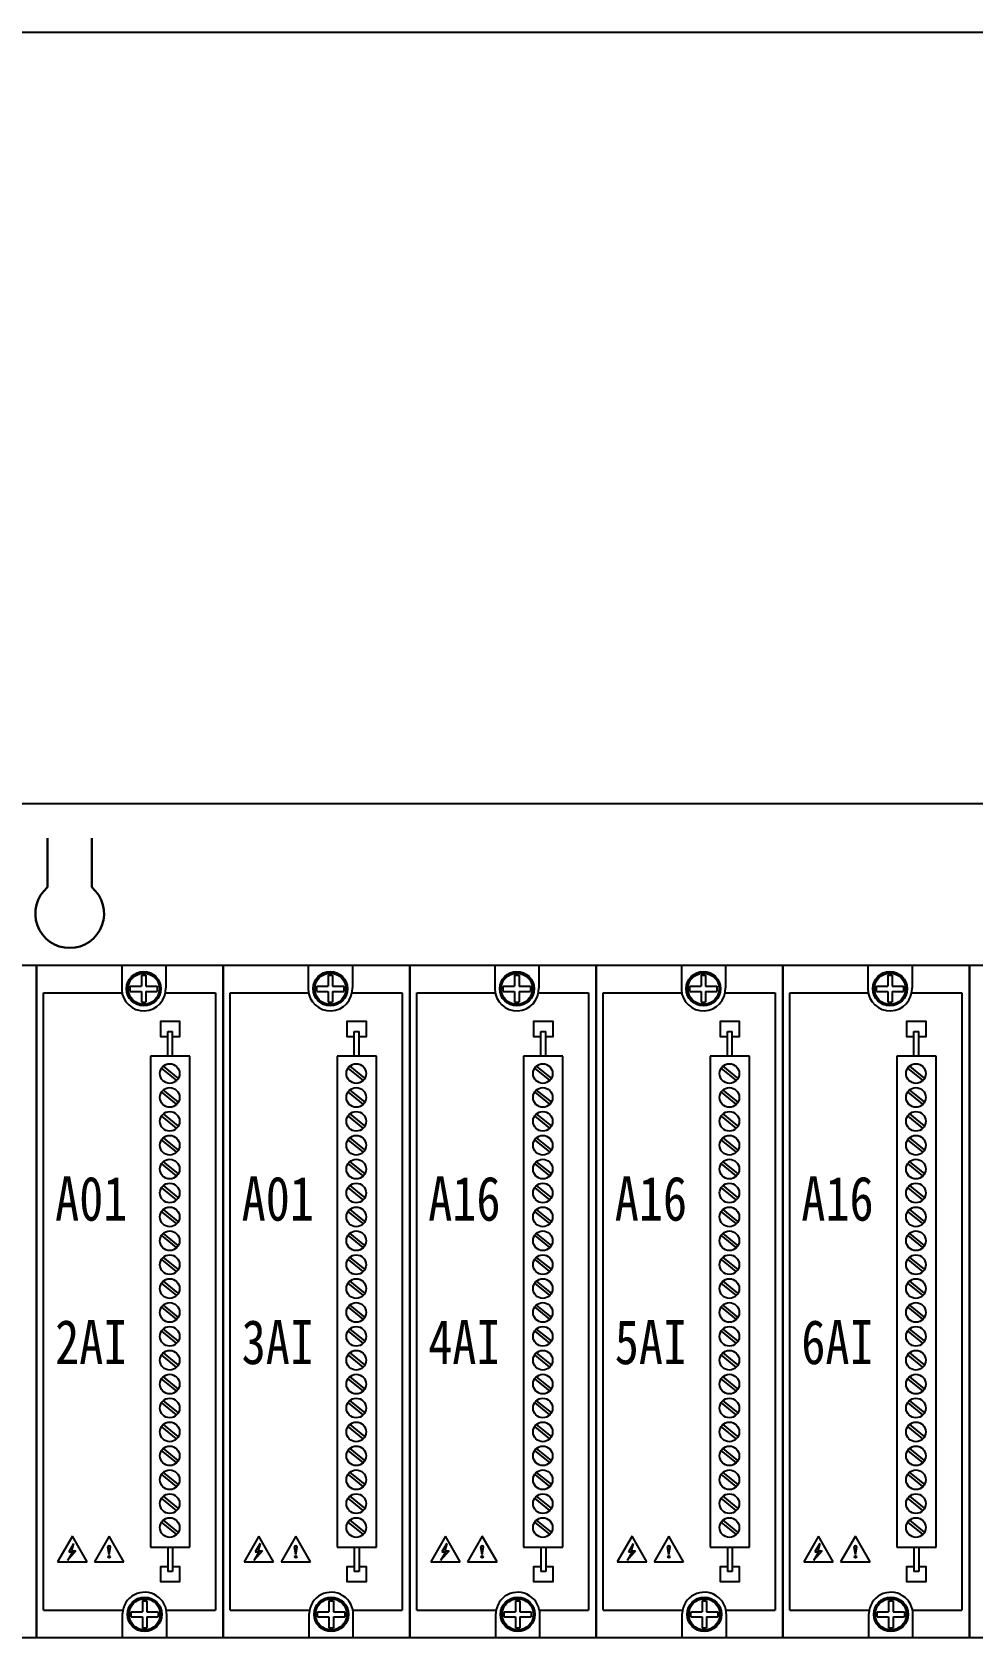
# Model space of a CAD drawing. Extents: x -159874 to -117758, y 9787 to 31117.
# Drawn here: x -154941 to -153985, y 25367 to 26998 of the extents above; entities that cross this region are included whole.
import ezdxf

# ---------------------------------------------------------------- set-up
doc = ezdxf.new("R2010")
doc.units = 0
doc.layers.get('0').update_dxf_attribs({"linetype": 'CONTINUOUS'})
doc.layers.add('1', color=143, linetype='CONTINUOUS')
doc.layers.add('Title Block', color=7, linetype='CONTINUOUS')
doc.layers.add('AM_0', color=7, linetype='CONTINUOUS', lineweight=30)
doc.styles.get("Standard").update_dxf_attribs({"font": ''})
doc.styles.get('Standard').set_extended_font_data('SimSun')

msp = doc.modelspace()

# ---------------------------------------------------------------- linework, layer by layer
for p, q in [((-153129.88239, 26214.09103), (-155371.83773, 26214.09103)), ((-154849.7914, 26050.12328), (-154849.7914, 26025.29327)), ((-154804.94251, 26050.12328), (-154804.94251, 26027.02737)), ((-154660.1866, 26050.12328), (-154660.1866, 26025.29327)), ((-154615.33771, 26050.12328), (-154615.33771, 26027.02737)), ((-154470.5818, 26050.12328), (-154470.5818, 26025.29327)), ((-154425.73291, 26050.12328), (-154425.73291, 26027.02737)), ((-154091.3722, 26050.12328), (-154091.3722, 26025.29327)), ((-154046.52331, 26050.12328), (-154046.52331, 26027.02737)), ((-154929.14551, 26022.12072), (-154849.43676, 26022.12072)), ((-154929.14551, 25394.55064), (-154929.14551, 26022.12072)), ((-154805.29974, 26022.12072), (-154754.47867, 26022.12072)), ((-154754.47867, 26022.12072), (-154754.47867, 25394.55064)), ((-154739.54071, 26022.12072), (-154659.83196, 26022.12072)), ((-154739.54071, 25394.55064), (-154739.54071, 26022.12072)), ((-154615.69494, 26022.12072), (-154564.87387, 26022.12072)), ((-154549.93591, 26022.12072), (-154470.22716, 26022.12072)), ((-154549.93591, 25394.55064), (-154549.93591, 26022.12072)), ((-154426.09014, 26022.12072), (-154375.26907, 26022.12072)), ((-154170.72631, 26022.12072), (-154091.01756, 26022.12072)), ((-154170.72631, 25394.55064), (-154170.72631, 26022.12072)), ((-154046.88054, 26022.12072), (-153996.05947, 26022.12072)), ((-154929.14551, 25394.55064), (-154848.53628, 25394.55064)), ((-154848.89093, 25366.54808), (-154848.89093, 25391.3781)), ((-154804.39926, 25394.55064), (-154754.47867, 25394.55064)), ((-154804.04204, 25366.54808), (-154804.04204, 25389.64399)), ((-154739.54071, 25394.55064), (-154658.93148, 25394.55064)), ((-154659.28613, 25366.54808), (-154659.28613, 25391.3781)), ((-154614.79446, 25394.55064), (-154564.87387, 25394.55064)), ((-154614.43724, 25366.54808), (-154614.43724, 25389.64399)), ((-154549.93591, 25394.55064), (-154469.32668, 25394.55064)), ((-154469.68133, 25366.54808), (-154469.68133, 25391.3781)), ((-154425.18966, 25394.55064), (-154375.26907, 25394.55064)), ((-154424.83244, 25366.54808), (-154424.83244, 25389.64399)), ((-154170.72631, 25394.55064), (-154090.11708, 25394.55064)), ((-154090.47173, 25366.54808), (-154090.47173, 25391.3781)), ((-154045.98006, 25394.55064), (-153996.05947, 25394.55064)), ((-154045.62284, 25366.54808), (-154045.62284, 25389.64399))]:
    msp.add_line(p, q)
at = {"color": 0}
for p, q in [((-154280.977, 26050.12328), (-154280.977, 26025.29327)), ((-154236.12811, 26050.12328), (-154236.12811, 26027.02737)), ((-154272.33303, 26028.85497), (-154260.79235, 26028.85497)), ((-154272.33303, 26023.53252), (-154272.33303, 26028.85497)), ((-154260.79235, 26039.97293), (-154260.79235, 26028.85497)), ((-154260.79235, 26039.97293), (-154256.31535, 26039.97293)), ((-154256.31535, 26039.97293), (-154256.31535, 26028.85497)), ((-154256.31535, 26028.85497), (-154244.77467, 26028.85497)), ((-154564.87387, 26022.12072), (-154564.87387, 25394.55064)), ((-154375.26907, 26022.12072), (-154375.26907, 25394.55064)), ((-154360.33111, 26022.12072), (-154280.62236, 26022.12072)), ((-154360.33111, 25394.55064), (-154360.33111, 26022.12072)), ((-154272.33303, 26023.53252), (-154260.79235, 26023.53252)), ((-154260.79235, 26023.53252), (-154260.79235, 26012.41456)), ((-154260.79235, 26012.41456), (-154256.31535, 26012.41456)), ((-154256.31535, 26023.53252), (-154256.31535, 26012.41456)), ((-154256.31535, 26023.53252), (-154244.77467, 26023.53252)), ((-154236.48534, 26022.12072), (-154185.66427, 26022.12072)), ((-154185.66427, 26022.12072), (-154185.66427, 25394.55064)), ((-153996.05947, 26022.12072), (-153996.05947, 25394.55064)), ((-154251.66585, 25957.81568), (-154251.66585, 25458.85568)), ((-154211.74905, 25957.81568), (-154251.66585, 25957.81568)), ((-154240.41826, 25945.24615), (-154225.44666, 25933.16804)), ((-154238.79188, 25947.48069), (-154223.82028, 25935.40258)), ((-154211.74905, 25458.85568), (-154211.74905, 25957.81568)), ((-154240.41826, 25920.96571), (-154225.44666, 25908.8876)), ((-154238.79188, 25923.20024), (-154223.82028, 25911.12214)), ((-154809.23266, 25896.68527), (-154794.26106, 25884.60716)), ((-154807.60628, 25898.9198), (-154792.63468, 25886.8417)), ((-154619.62786, 25896.68527), (-154604.65626, 25884.60716)), ((-154618.00148, 25898.9198), (-154603.02988, 25886.8417)), ((-154430.02306, 25896.68527), (-154415.05146, 25884.60716)), ((-154428.39668, 25898.9198), (-154413.42508, 25886.8417)), ((-154240.41826, 25896.68527), (-154225.44666, 25884.60716)), ((-154238.79188, 25898.9198), (-154223.82028, 25886.8417)), ((-154050.81346, 25896.68527), (-154035.84186, 25884.60716)), ((-154049.18708, 25898.9198), (-154034.21548, 25886.8417)), ((-154809.23266, 25872.40483), (-154794.26106, 25860.32672)), ((-154807.60628, 25874.63936), (-154792.63468, 25862.56126)), ((-154619.62786, 25872.40483), (-154604.65626, 25860.32672)), ((-154618.00148, 25874.63936), (-154603.02988, 25862.56126)), ((-154430.02306, 25872.40483), (-154415.05146, 25860.32672)), ((-154428.39668, 25874.63936), (-154413.42508, 25862.56126)), ((-154240.41826, 25872.40483), (-154225.44666, 25860.32672)), ((-154238.79188, 25874.63936), (-154223.82028, 25862.56126)), ((-154050.81346, 25872.40483), (-154035.84186, 25860.32672)), ((-154049.18708, 25874.63936), (-154034.21548, 25862.56126)), ((-154809.23266, 25848.12439), (-154794.26106, 25836.04628)), ((-154807.60628, 25850.35892), (-154792.63468, 25838.28082)), ((-154619.62786, 25848.12439), (-154604.65626, 25836.04628)), ((-154618.00148, 25850.35892), (-154603.02988, 25838.28082)), ((-154430.02306, 25848.12439), (-154415.05146, 25836.04628)), ((-154428.39668, 25850.35892), (-154413.42508, 25838.28082)), ((-154240.41826, 25848.12439), (-154225.44666, 25836.04628)), ((-154238.79188, 25850.35892), (-154223.82028, 25838.28082)), ((-154050.81346, 25848.12439), (-154035.84186, 25836.04628)), ((-154049.18708, 25850.35892), (-154034.21548, 25838.28082)), ((-154809.23266, 25823.84395), (-154794.26106, 25811.76584)), ((-154807.60628, 25826.07848), (-154792.63468, 25814.00037)), ((-154619.62786, 25823.84395), (-154604.65626, 25811.76584)), ((-154618.00148, 25826.07848), (-154603.02988, 25814.00037)), ((-154430.02306, 25823.84395), (-154415.05146, 25811.76584)), ((-154428.39668, 25826.07848), (-154413.42508, 25814.00037)), ((-154240.41826, 25823.84395), (-154225.44666, 25811.76584)), ((-154238.79188, 25826.07848), (-154223.82028, 25814.00037)), ((-154050.81346, 25823.84395), (-154035.84186, 25811.76584)), ((-154049.18708, 25826.07848), (-154034.21548, 25814.00037)), ((-154809.23266, 25799.56351), (-154794.26106, 25787.4854)), ((-154807.60628, 25801.79804), (-154792.63468, 25789.71993)), ((-154619.62786, 25799.56351), (-154604.65626, 25787.4854)), ((-154618.00148, 25801.79804), (-154603.02988, 25789.71993)), ((-154430.02306, 25799.56351), (-154415.05146, 25787.4854)), ((-154428.39668, 25801.79804), (-154413.42508, 25789.71993)), ((-154240.41826, 25799.56351), (-154225.44666, 25787.4854)), ((-154238.79188, 25801.79804), (-154223.82028, 25789.71993)), ((-154050.81346, 25799.56351), (-154035.84186, 25787.4854)), ((-154049.18708, 25801.79804), (-154034.21548, 25789.71993)), ((-154809.23266, 25775.28307), (-154794.26106, 25763.20496)), ((-154807.60628, 25777.5176), (-154792.63468, 25765.43949)), ((-154619.62786, 25775.28307), (-154604.65626, 25763.20496)), ((-154618.00148, 25777.5176), (-154603.02988, 25765.43949)), ((-154430.02306, 25775.28307), (-154415.05146, 25763.20496)), ((-154428.39668, 25777.5176), (-154413.42508, 25765.43949)), ((-154240.41826, 25775.28307), (-154225.44666, 25763.20496)), ((-154238.79188, 25777.5176), (-154223.82028, 25765.43949)), ((-154050.81346, 25775.28307), (-154035.84186, 25763.20496)), ((-154049.18708, 25777.5176), (-154034.21548, 25765.43949)), ((-154809.23266, 25751.00263), (-154794.26106, 25738.92452)), ((-154807.60628, 25753.23716), (-154792.63468, 25741.15905)), ((-154619.62786, 25751.00263), (-154604.65626, 25738.92452)), ((-154618.00148, 25753.23716), (-154603.02988, 25741.15905)), ((-154430.02306, 25751.00263), (-154415.05146, 25738.92452)), ((-154428.39668, 25753.23716), (-154413.42508, 25741.15905)), ((-154240.41826, 25751.00263), (-154225.44666, 25738.92452)), ((-154238.79188, 25753.23716), (-154223.82028, 25741.15905)), ((-154050.81346, 25751.00263), (-154035.84186, 25738.92452)), ((-154049.18708, 25753.23716), (-154034.21548, 25741.15905)), ((-154809.23266, 25726.72219), (-154794.26106, 25714.64408)), ((-154807.60628, 25728.95672), (-154792.63468, 25716.87861)), ((-154619.62786, 25726.72219), (-154604.65626, 25714.64408)), ((-154618.00148, 25728.95672), (-154603.02988, 25716.87861)), ((-154430.02306, 25726.72219), (-154415.05146, 25714.64408)), ((-154428.39668, 25728.95672), (-154413.42508, 25716.87861)), ((-154240.41826, 25726.72219), (-154225.44666, 25714.64408)), ((-154238.79188, 25728.95672), (-154223.82028, 25716.87861)), ((-154050.81346, 25726.72219), (-154035.84186, 25714.64408)), ((-154049.18708, 25728.95672), (-154034.21548, 25716.87861)), ((-154809.23266, 25702.44175), (-154794.26106, 25690.36364)), ((-154807.60628, 25704.67628), (-154792.63468, 25692.59817)), ((-154619.62786, 25702.44175), (-154604.65626, 25690.36364)), ((-154618.00148, 25704.67628), (-154603.02988, 25692.59817)), ((-154430.02306, 25702.44175), (-154415.05146, 25690.36364)), ((-154428.39668, 25704.67628), (-154413.42508, 25692.59817)), ((-154240.41826, 25702.44175), (-154225.44666, 25690.36364)), ((-154238.79188, 25704.67628), (-154223.82028, 25692.59817)), ((-154050.81346, 25702.44175), (-154035.84186, 25690.36364)), ((-154049.18708, 25704.67628), (-154034.21548, 25692.59817)), ((-154809.23266, 25678.16131), (-154794.26106, 25666.0832)), ((-154807.60628, 25680.39584), (-154792.63468, 25668.31773)), ((-154619.62786, 25678.16131), (-154604.65626, 25666.0832)), ((-154618.00148, 25680.39584), (-154603.02988, 25668.31773)), ((-154430.02306, 25678.16131), (-154415.05146, 25666.0832)), ((-154428.39668, 25680.39584), (-154413.42508, 25668.31773)), ((-154240.41826, 25678.16131), (-154225.44666, 25666.0832)), ((-154238.79188, 25680.39584), (-154223.82028, 25668.31773)), ((-154050.81346, 25678.16131), (-154035.84186, 25666.0832)), ((-154049.18708, 25680.39584), (-154034.21548, 25668.31773)), ((-154809.23266, 25653.88086), (-154794.26106, 25641.80276)), ((-154807.60628, 25656.1154), (-154792.63468, 25644.03729)), ((-154619.62786, 25653.88086), (-154604.65626, 25641.80276)), ((-154618.00148, 25656.1154), (-154603.02988, 25644.03729)), ((-154430.02306, 25653.88086), (-154415.05146, 25641.80276)), ((-154428.39668, 25656.1154), (-154413.42508, 25644.03729)), ((-154240.41826, 25653.88086), (-154225.44666, 25641.80276)), ((-154238.79188, 25656.1154), (-154223.82028, 25644.03729)), ((-154050.81346, 25653.88086), (-154035.84186, 25641.80276)), ((-154049.18708, 25656.1154), (-154034.21548, 25644.03729)), ((-154809.23266, 25629.60042), (-154794.26106, 25617.52232)), ((-154807.60628, 25631.83496), (-154792.63468, 25619.75685)), ((-154619.62786, 25629.60042), (-154604.65626, 25617.52232)), ((-154618.00148, 25631.83496), (-154603.02988, 25619.75685)), ((-154430.02306, 25629.60042), (-154415.05146, 25617.52232)), ((-154428.39668, 25631.83496), (-154413.42508, 25619.75685)), ((-154240.41826, 25629.60042), (-154225.44666, 25617.52232)), ((-154238.79188, 25631.83496), (-154223.82028, 25619.75685)), ((-154050.81346, 25629.60042), (-154035.84186, 25617.52232)), ((-154049.18708, 25631.83496), (-154034.21548, 25619.75685)), ((-154240.41826, 25605.31998), (-154225.44666, 25593.24188)), ((-154238.79188, 25607.55452), (-154223.82028, 25595.47641)), ((-154240.41826, 25581.03954), (-154225.44666, 25568.96144)), ((-154238.79188, 25583.27408), (-154223.82028, 25571.19597)), ((-154240.41826, 25556.7591), (-154225.44666, 25544.681)), ((-154238.79188, 25558.99364), (-154223.82028, 25546.91553)), ((-154240.41826, 25532.47866), (-154225.44666, 25520.40055)), ((-154238.79188, 25534.7132), (-154223.82028, 25522.63509)), ((-154240.41826, 25508.19822), (-154225.44666, 25496.12011)), ((-154238.79188, 25510.43276), (-154223.82028, 25498.35465)), ((-154240.41826, 25483.91778), (-154225.44666, 25471.83967)), ((-154238.79188, 25486.15232), (-154223.82028, 25474.07421)), ((-154251.66585, 25458.85568), (-154211.74905, 25458.85568)), ((-154360.33111, 25394.55064), (-154279.72188, 25394.55064)), ((-154280.07653, 25366.54808), (-154280.07653, 25391.3781)), ((-154271.43256, 25393.13885), (-154259.89188, 25393.13885)), ((-154271.43256, 25387.81639), (-154271.43256, 25393.13885)), ((-154259.89188, 25404.2568), (-154259.89188, 25393.13885)), ((-154259.89188, 25404.2568), (-154255.41487, 25404.2568)), ((-154255.41487, 25404.2568), (-154255.41487, 25393.13885)), ((-154255.41487, 25393.13885), (-154243.87419, 25393.13885)), ((-154235.58486, 25394.55064), (-154185.66427, 25394.55064)), ((-154235.22764, 25366.54808), (-154235.22764, 25389.64399)), ((-154271.43256, 25387.81639), (-154259.89188, 25387.81639)), ((-154259.89188, 25387.81639), (-154259.89188, 25376.69843)), ((-154259.89188, 25376.69843), (-154255.41487, 25376.69843)), ((-154255.41487, 25387.81639), (-154255.41487, 25376.69843)), ((-154255.41487, 25387.81639), (-154243.87419, 25387.81639))]:
    msp.add_line(p, q, dxfattribs=at)
at = {"color": 7}
for p, q in [((-154841.14743, 26028.85497), (-154829.60675, 26028.85497)), ((-154841.14743, 26023.53252), (-154841.14743, 26028.85497)), ((-154829.60675, 26039.97293), (-154829.60675, 26028.85497)), ((-154829.60675, 26039.97293), (-154825.12975, 26039.97293)), ((-154825.12975, 26039.97293), (-154825.12975, 26028.85497)), ((-154825.12975, 26028.85497), (-154813.58907, 26028.85497)), ((-154651.54263, 26028.85497), (-154640.00195, 26028.85497)), ((-154651.54263, 26023.53252), (-154651.54263, 26028.85497)), ((-154640.00195, 26039.97293), (-154640.00195, 26028.85497)), ((-154640.00195, 26039.97293), (-154635.52495, 26039.97293)), ((-154635.52495, 26039.97293), (-154635.52495, 26028.85497)), ((-154635.52495, 26028.85497), (-154623.98427, 26028.85497)), ((-154461.93783, 26028.85497), (-154450.39715, 26028.85497)), ((-154461.93783, 26023.53252), (-154461.93783, 26028.85497)), ((-154450.39715, 26039.97293), (-154450.39715, 26028.85497)), ((-154450.39715, 26039.97293), (-154445.92015, 26039.97293)), ((-154445.92015, 26039.97293), (-154445.92015, 26028.85497)), ((-154445.92015, 26028.85497), (-154434.37947, 26028.85497)), ((-154082.72823, 26028.85497), (-154071.18755, 26028.85497)), ((-154082.72823, 26023.53252), (-154082.72823, 26028.85497)), ((-154071.18755, 26039.97293), (-154071.18755, 26028.85497)), ((-154071.18755, 26039.97293), (-154066.71055, 26039.97293)), ((-154066.71055, 26039.97293), (-154066.71055, 26028.85497)), ((-154066.71055, 26028.85497), (-154055.16987, 26028.85497)), ((-154841.14743, 26023.53252), (-154829.60675, 26023.53252)), ((-154829.60675, 26023.53252), (-154829.60675, 26012.41456)), ((-154829.60675, 26012.41456), (-154825.12975, 26012.41456)), ((-154825.12975, 26023.53252), (-154825.12975, 26012.41456)), ((-154825.12975, 26023.53252), (-154813.58907, 26023.53252)), ((-154651.54263, 26023.53252), (-154640.00195, 26023.53252)), ((-154640.00195, 26023.53252), (-154640.00195, 26012.41456)), ((-154640.00195, 26012.41456), (-154635.52495, 26012.41456)), ((-154635.52495, 26023.53252), (-154635.52495, 26012.41456)), ((-154635.52495, 26023.53252), (-154623.98427, 26023.53252)), ((-154461.93783, 26023.53252), (-154450.39715, 26023.53252)), ((-154450.39715, 26023.53252), (-154450.39715, 26012.41456)), ((-154450.39715, 26012.41456), (-154445.92015, 26012.41456)), ((-154445.92015, 26023.53252), (-154445.92015, 26012.41456)), ((-154445.92015, 26023.53252), (-154434.37947, 26023.53252)), ((-154082.72823, 26023.53252), (-154071.18755, 26023.53252)), ((-154071.18755, 26023.53252), (-154071.18755, 26012.41456)), ((-154071.18755, 26012.41456), (-154066.71055, 26012.41456)), ((-154066.71055, 26023.53252), (-154066.71055, 26012.41456)), ((-154066.71055, 26023.53252), (-154055.16987, 26023.53252)), ((-154820.48025, 25957.81568), (-154820.48025, 25458.85568)), ((-154780.56345, 25957.81568), (-154820.48025, 25957.81568)), ((-154809.23266, 25945.24615), (-154794.26106, 25933.16804)), ((-154807.60628, 25947.48069), (-154792.63468, 25935.40258)), ((-154780.56345, 25458.85568), (-154780.56345, 25957.81568)), ((-154630.87545, 25957.81568), (-154630.87545, 25458.85568)), ((-154590.95865, 25957.81568), (-154630.87545, 25957.81568)), ((-154619.62786, 25945.24615), (-154604.65626, 25933.16804)), ((-154618.00148, 25947.48069), (-154603.02988, 25935.40258)), ((-154590.95865, 25458.85568), (-154590.95865, 25957.81568)), ((-154441.27065, 25957.81568), (-154441.27065, 25458.85568)), ((-154401.35385, 25957.81568), (-154441.27065, 25957.81568)), ((-154430.02306, 25945.24615), (-154415.05146, 25933.16804)), ((-154428.39668, 25947.48069), (-154413.42508, 25935.40258)), ((-154401.35385, 25458.85568), (-154401.35385, 25957.81568)), ((-154062.06105, 25957.81568), (-154062.06105, 25458.85568)), ((-154022.14425, 25957.81568), (-154062.06105, 25957.81568)), ((-154050.81346, 25945.24615), (-154035.84186, 25933.16804)), ((-154049.18708, 25947.48069), (-154034.21548, 25935.40258)), ((-154022.14425, 25458.85568), (-154022.14425, 25957.81568)), ((-154809.23266, 25920.96571), (-154794.26106, 25908.8876)), ((-154807.60628, 25923.20024), (-154792.63468, 25911.12214)), ((-154619.62786, 25920.96571), (-154604.65626, 25908.8876)), ((-154618.00148, 25923.20024), (-154603.02988, 25911.12214)), ((-154430.02306, 25920.96571), (-154415.05146, 25908.8876)), ((-154428.39668, 25923.20024), (-154413.42508, 25911.12214)), ((-154050.81346, 25920.96571), (-154035.84186, 25908.8876)), ((-154049.18708, 25923.20024), (-154034.21548, 25911.12214)), ((-154809.23266, 25605.31998), (-154794.26106, 25593.24188)), ((-154807.60628, 25607.55452), (-154792.63468, 25595.47641)), ((-154619.62786, 25605.31998), (-154604.65626, 25593.24188)), ((-154618.00148, 25607.55452), (-154603.02988, 25595.47641)), ((-154430.02306, 25605.31998), (-154415.05146, 25593.24188)), ((-154428.39668, 25607.55452), (-154413.42508, 25595.47641)), ((-154050.81346, 25605.31998), (-154035.84186, 25593.24188)), ((-154049.18708, 25607.55452), (-154034.21548, 25595.47641)), ((-154809.23266, 25581.03954), (-154794.26106, 25568.96144)), ((-154807.60628, 25583.27408), (-154792.63468, 25571.19597)), ((-154619.62786, 25581.03954), (-154604.65626, 25568.96144)), ((-154618.00148, 25583.27408), (-154603.02988, 25571.19597)), ((-154430.02306, 25581.03954), (-154415.05146, 25568.96144)), ((-154428.39668, 25583.27408), (-154413.42508, 25571.19597)), ((-154050.81346, 25581.03954), (-154035.84186, 25568.96144)), ((-154049.18708, 25583.27408), (-154034.21548, 25571.19597)), ((-154809.23266, 25556.7591), (-154794.26106, 25544.681)), ((-154807.60628, 25558.99364), (-154792.63468, 25546.91553)), ((-154619.62786, 25556.7591), (-154604.65626, 25544.681)), ((-154618.00148, 25558.99364), (-154603.02988, 25546.91553)), ((-154430.02306, 25556.7591), (-154415.05146, 25544.681)), ((-154428.39668, 25558.99364), (-154413.42508, 25546.91553)), ((-154050.81346, 25556.7591), (-154035.84186, 25544.681)), ((-154049.18708, 25558.99364), (-154034.21548, 25546.91553)), ((-154809.23266, 25532.47866), (-154794.26106, 25520.40055)), ((-154807.60628, 25534.7132), (-154792.63468, 25522.63509)), ((-154619.62786, 25532.47866), (-154604.65626, 25520.40055)), ((-154618.00148, 25534.7132), (-154603.02988, 25522.63509)), ((-154430.02306, 25532.47866), (-154415.05146, 25520.40055)), ((-154428.39668, 25534.7132), (-154413.42508, 25522.63509)), ((-154050.81346, 25532.47866), (-154035.84186, 25520.40055)), ((-154049.18708, 25534.7132), (-154034.21548, 25522.63509)), ((-154809.23266, 25508.19822), (-154794.26106, 25496.12011)), ((-154807.60628, 25510.43276), (-154792.63468, 25498.35465)), ((-154619.62786, 25508.19822), (-154604.65626, 25496.12011)), ((-154618.00148, 25510.43276), (-154603.02988, 25498.35465)), ((-154430.02306, 25508.19822), (-154415.05146, 25496.12011)), ((-154428.39668, 25510.43276), (-154413.42508, 25498.35465)), ((-154050.81346, 25508.19822), (-154035.84186, 25496.12011)), ((-154049.18708, 25510.43276), (-154034.21548, 25498.35465)), ((-154809.23266, 25483.91778), (-154794.26106, 25471.83967)), ((-154807.60628, 25486.15232), (-154792.63468, 25474.07421)), ((-154619.62786, 25483.91778), (-154604.65626, 25471.83967)), ((-154618.00148, 25486.15232), (-154603.02988, 25474.07421)), ((-154430.02306, 25483.91778), (-154415.05146, 25471.83967)), ((-154428.39668, 25486.15232), (-154413.42508, 25474.07421)), ((-154050.81346, 25483.91778), (-154035.84186, 25471.83967)), ((-154049.18708, 25486.15232), (-154034.21548, 25474.07421)), ((-154820.48025, 25458.85568), (-154780.56345, 25458.85568)), ((-154630.87545, 25458.85568), (-154590.95865, 25458.85568)), ((-154441.27065, 25458.85568), (-154401.35385, 25458.85568)), ((-154062.06105, 25458.85568), (-154022.14425, 25458.85568)), ((-154840.24696, 25393.13885), (-154828.70628, 25393.13885)), ((-154840.24696, 25387.81639), (-154840.24696, 25393.13885)), ((-154828.70628, 25404.2568), (-154828.70628, 25393.13885)), ((-154828.70628, 25404.2568), (-154824.22927, 25404.2568)), ((-154824.22927, 25404.2568), (-154824.22927, 25393.13885)), ((-154824.22927, 25393.13885), (-154812.68859, 25393.13885)), ((-154650.64216, 25393.13885), (-154639.10148, 25393.13885)), ((-154650.64216, 25387.81639), (-154650.64216, 25393.13885)), ((-154639.10148, 25404.2568), (-154639.10148, 25393.13885)), ((-154639.10148, 25404.2568), (-154634.62447, 25404.2568)), ((-154634.62447, 25404.2568), (-154634.62447, 25393.13885)), ((-154634.62447, 25393.13885), (-154623.08379, 25393.13885)), ((-154461.03736, 25393.13885), (-154449.49668, 25393.13885)), ((-154461.03736, 25387.81639), (-154461.03736, 25393.13885)), ((-154449.49668, 25404.2568), (-154449.49668, 25393.13885)), ((-154449.49668, 25404.2568), (-154445.01967, 25404.2568)), ((-154445.01967, 25404.2568), (-154445.01967, 25393.13885)), ((-154445.01967, 25393.13885), (-154433.47899, 25393.13885)), ((-154081.82776, 25393.13885), (-154070.28708, 25393.13885)), ((-154081.82776, 25387.81639), (-154081.82776, 25393.13885)), ((-154070.28708, 25404.2568), (-154070.28708, 25393.13885)), ((-154070.28708, 25404.2568), (-154065.81007, 25404.2568)), ((-154065.81007, 25404.2568), (-154065.81007, 25393.13885)), ((-154065.81007, 25393.13885), (-154054.26939, 25393.13885)), ((-154840.24696, 25387.81639), (-154828.70628, 25387.81639)), ((-154828.70628, 25387.81639), (-154828.70628, 25376.69843)), ((-154828.70628, 25376.69843), (-154824.22927, 25376.69843)), ((-154824.22927, 25387.81639), (-154824.22927, 25376.69843)), ((-154824.22927, 25387.81639), (-154812.68859, 25387.81639)), ((-154650.64216, 25387.81639), (-154639.10148, 25387.81639)), ((-154639.10148, 25387.81639), (-154639.10148, 25376.69843)), ((-154639.10148, 25376.69843), (-154634.62447, 25376.69843)), ((-154634.62447, 25387.81639), (-154634.62447, 25376.69843)), ((-154634.62447, 25387.81639), (-154623.08379, 25387.81639)), ((-154461.03736, 25387.81639), (-154449.49668, 25387.81639)), ((-154449.49668, 25387.81639), (-154449.49668, 25376.69843)), ((-154449.49668, 25376.69843), (-154445.01967, 25376.69843)), ((-154445.01967, 25387.81639), (-154445.01967, 25376.69843)), ((-154445.01967, 25387.81639), (-154433.47899, 25387.81639)), ((-154081.82776, 25387.81639), (-154070.28708, 25387.81639)), ((-154070.28708, 25387.81639), (-154070.28708, 25376.69843)), ((-154070.28708, 25376.69843), (-154065.81007, 25376.69843)), ((-154065.81007, 25387.81639), (-154065.81007, 25376.69843)), ((-154065.81007, 25387.81639), (-154054.26939, 25387.81639))]:
    msp.add_line(p, q, dxfattribs=at)
for points in [[(-155718.75146, 26050.12328), (-152850.58617, 26050.12328), (-152850.58617, 25366.54808), (-155718.75146, 25366.54808)], [(-155125.84377, 26050.12328), (-154936.23897, 26050.12328), (-154936.23897, 25366.54808), (-155125.84377, 25366.54808)], [(-154936.23897, 26050.12328), (-154746.63417, 26050.12328), (-154746.63417, 25366.54808), (-154936.23897, 25366.54808)], [(-154746.63417, 26050.12328), (-154557.02937, 26050.12328), (-154557.02937, 25366.54808), (-154746.63417, 25366.54808)], [(-154557.02937, 26050.12328), (-154367.42457, 26050.12328), (-154367.42457, 25366.54808), (-154557.02937, 25366.54808)], [(-154557.02937, 26050.12328), (-154367.42457, 26050.12328), (-154367.42457, 25366.54808), (-154557.02937, 25366.54808)], [(-154177.81977, 26050.12328), (-153988.21497, 26050.12328), (-153988.21497, 25366.54808), (-154177.81977, 25366.54808)], [(-153988.21497, 26050.12328), (-153798.61017, 26050.12328), (-153798.61017, 25366.54808), (-153988.21497, 25366.54808)]]:
    msp.add_lwpolyline(points, close=True)
at = {"color": 0}
msp.add_lwpolyline([(-154367.42457, 26050.12328), (-154177.81977, 26050.12328), (-154177.81977, 25366.54808), (-154367.42457, 25366.54808)], close=True, dxfattribs=at)
at = {"color": 7}
for centre, radius in [((-154827.36825, 26026.19374), 17.4636), ((-154637.76345, 26026.19374), 17.4636), ((-154448.15865, 26026.19374), 17.4636), ((-154068.94905, 26026.19374), 17.4636), ((-154827.36825, 26026.19374), 15.86262), ((-154637.76345, 26026.19374), 15.86262), ((-154448.15865, 26026.19374), 15.86262), ((-154068.94905, 26026.19374), 15.86262), ((-154800.97218, 25940.02595), 9.9792), ((-154611.36738, 25940.02595), 9.9792), ((-154421.76258, 25940.02595), 9.9792), ((-154042.55298, 25940.02595), 9.9792), ((-154800.97218, 25915.74551), 9.9792), ((-154611.36738, 25915.74551), 9.9792), ((-154421.76258, 25915.74551), 9.9792), ((-154042.55298, 25915.74551), 9.9792), ((-154800.97218, 25891.46507), 9.9792), ((-154611.36738, 25891.46507), 9.9792), ((-154421.76258, 25891.46507), 9.9792), ((-154042.55298, 25891.46507), 9.9792), ((-154800.97218, 25600.09978), 9.9792), ((-154611.36738, 25600.09978), 9.9792), ((-154421.76258, 25600.09978), 9.9792), ((-154042.55298, 25600.09978), 9.9792), ((-154800.97218, 25575.81934), 9.9792), ((-154611.36738, 25575.81934), 9.9792), ((-154421.76258, 25575.81934), 9.9792), ((-154042.55298, 25575.81934), 9.9792), ((-154800.97218, 25551.5389), 9.9792), ((-154611.36738, 25551.5389), 9.9792), ((-154421.76258, 25551.5389), 9.9792), ((-154042.55298, 25551.5389), 9.9792), ((-154800.97218, 25527.25846), 9.9792), ((-154611.36738, 25527.25846), 9.9792), ((-154421.76258, 25527.25846), 9.9792), ((-154042.55298, 25527.25846), 9.9792), ((-154800.97218, 25502.97802), 9.9792), ((-154611.36738, 25502.97802), 9.9792), ((-154421.76258, 25502.97802), 9.9792), ((-154042.55298, 25502.97802), 9.9792), ((-154800.97218, 25478.69758), 9.9792), ((-154611.36738, 25478.69758), 9.9792), ((-154421.76258, 25478.69758), 9.9792), ((-154042.55298, 25478.69758), 9.9792), ((-154826.46777, 25390.47762), 17.4636), ((-154826.46777, 25390.47762), 15.86262), ((-154636.86297, 25390.47762), 17.4636), ((-154636.86297, 25390.47762), 15.86262), ((-154447.25817, 25390.47762), 17.4636), ((-154447.25817, 25390.47762), 15.86262), ((-154068.04857, 25390.47762), 17.4636), ((-154068.04857, 25390.47762), 15.86262)]:
    msp.add_circle(centre, radius, dxfattribs=at)
at = {"color": 0}
for centre, radius in [((-154258.55385, 26026.19374), 17.4636), ((-154258.55385, 26026.19374), 15.86262), ((-154232.15778, 25940.02595), 9.9792), ((-154232.15778, 25915.74551), 9.9792), ((-154232.15778, 25891.46507), 9.9792), ((-154800.97218, 25867.18463), 9.9792), ((-154611.36738, 25867.18463), 9.9792), ((-154421.76258, 25867.18463), 9.9792), ((-154232.15778, 25867.18463), 9.9792), ((-154042.55298, 25867.18463), 9.9792), ((-154800.97218, 25842.90419), 9.9792), ((-154611.36738, 25842.90419), 9.9792), ((-154421.76258, 25842.90419), 9.9792), ((-154232.15778, 25842.90419), 9.9792), ((-154042.55298, 25842.90419), 9.9792), ((-154800.97218, 25818.62375), 9.9792), ((-154611.36738, 25818.62375), 9.9792), ((-154421.76258, 25818.62375), 9.9792), ((-154232.15778, 25818.62375), 9.9792), ((-154042.55298, 25818.62375), 9.9792), ((-154800.97218, 25794.34331), 9.9792), ((-154611.36738, 25794.34331), 9.9792), ((-154421.76258, 25794.34331), 9.9792), ((-154232.15778, 25794.34331), 9.9792), ((-154042.55298, 25794.34331), 9.9792), ((-154800.97218, 25770.06287), 9.9792), ((-154611.36738, 25770.06287), 9.9792), ((-154421.76258, 25770.06287), 9.9792), ((-154232.15778, 25770.06287), 9.9792), ((-154042.55298, 25770.06287), 9.9792), ((-154800.97218, 25745.78243), 9.9792), ((-154611.36738, 25745.78243), 9.9792), ((-154421.76258, 25745.78243), 9.9792), ((-154232.15778, 25745.78243), 9.9792), ((-154042.55298, 25745.78243), 9.9792), ((-154800.97218, 25721.50199), 9.9792), ((-154611.36738, 25721.50199), 9.9792), ((-154421.76258, 25721.50199), 9.9792), ((-154232.15778, 25721.50199), 9.9792), ((-154042.55298, 25721.50199), 9.9792), ((-154800.97218, 25697.22155), 9.9792), ((-154611.36738, 25697.22155), 9.9792), ((-154421.76258, 25697.22155), 9.9792), ((-154232.15778, 25697.22155), 9.9792), ((-154042.55298, 25697.22155), 9.9792), ((-154800.97218, 25672.94111), 9.9792), ((-154611.36738, 25672.94111), 9.9792), ((-154421.76258, 25672.94111), 9.9792), ((-154232.15778, 25672.94111), 9.9792), ((-154042.55298, 25672.94111), 9.9792), ((-154800.97218, 25648.66066), 9.9792), ((-154611.36738, 25648.66066), 9.9792), ((-154421.76258, 25648.66066), 9.9792), ((-154232.15778, 25648.66066), 9.9792), ((-154042.55298, 25648.66066), 9.9792), ((-154800.97218, 25624.38022), 9.9792), ((-154611.36738, 25624.38022), 9.9792), ((-154421.76258, 25624.38022), 9.9792), ((-154232.15778, 25624.38022), 9.9792), ((-154042.55298, 25624.38022), 9.9792), ((-154232.15778, 25600.09978), 9.9792), ((-154232.15778, 25575.81934), 9.9792), ((-154232.15778, 25551.5389), 9.9792), ((-154232.15778, 25527.25846), 9.9792), ((-154232.15778, 25502.97802), 9.9792), ((-154232.15778, 25478.69758), 9.9792), ((-154257.65337, 25390.47762), 17.4636), ((-154257.65337, 25390.47762), 15.86262)]:
    msp.add_circle(centre, radius, dxfattribs=at)
for centre, start, end in [((-154827.36825, 26026.19374), 182.29967061, 2.29967061), ((-154637.76345, 26026.19374), 182.29967061, 2.29967061), ((-154448.15865, 26026.19374), 182.29967061, 2.29967061), ((-154068.94905, 26026.19374), 182.29967061, 2.29967061), ((-154826.46777, 25390.47762), 357.70032939, 177.70032939), ((-154636.86297, 25390.47762), 357.70032939, 177.70032939), ((-154447.25817, 25390.47762), 357.70032939, 177.70032939), ((-154068.04857, 25390.47762), 357.70032939, 177.70032939)]:
    msp.add_arc(centre, 22.44123, start, end)
for centre, start, end in [((-154258.55385, 26026.19374), 182.29967061, 2.29967061), ((-154257.65337, 25390.47762), 357.70032939, 177.70032939)]:
    msp.add_arc(centre, 22.44123, start, end, dxfattribs=at)
at = {"layer": '1'}
msp.add_line((-156068.88514, 26998.25591), (-151868.88516, 26998.25591), dxfattribs=at)
at = {"layer": 'AM_0'}
for p, q in [((-154925.10454, 26129.26783), (-154925.10454, 26179.16383)), ((-154880.19814, 26129.26783), (-154880.19814, 26179.16383))]:
    msp.add_line(p, q, dxfattribs=at)
msp.add_arc((-154902.65134, 26102.51408), 34.9272, 130.00520089, 49.99479911, dxfattribs=at)
at = {"layer": 'Title Block', "color": 0}
for p, q in [((-154813.58907, 26028.85497), (-154813.58907, 26023.53252)), ((-154623.98427, 26028.85497), (-154623.98427, 26023.53252)), ((-154434.37947, 26028.85497), (-154434.37947, 26023.53252)), ((-154244.77467, 26028.85497), (-154244.77467, 26023.53252)), ((-154055.16987, 26028.85497), (-154055.16987, 26023.53252)), ((-154803.01665, 25957.81568), (-154803.01665, 25982.76368)), ((-154803.01665, 25982.76368), (-154798.02705, 25982.76368)), ((-154798.02705, 25957.81568), (-154798.02705, 25982.76368)), ((-154613.41185, 25957.81568), (-154613.41185, 25982.76368)), ((-154613.41185, 25982.76368), (-154608.42225, 25982.76368)), ((-154608.42225, 25957.81568), (-154608.42225, 25982.76368)), ((-154423.80705, 25957.81568), (-154423.80705, 25982.76368)), ((-154423.80705, 25982.76368), (-154418.81745, 25982.76368)), ((-154418.81745, 25957.81568), (-154418.81745, 25982.76368)), ((-154234.20225, 25957.81568), (-154234.20225, 25982.76368)), ((-154234.20225, 25982.76368), (-154229.21265, 25982.76368)), ((-154229.21265, 25957.81568), (-154229.21265, 25982.76368)), ((-154044.59745, 25957.81568), (-154044.59745, 25982.76368)), ((-154044.59745, 25982.76368), (-154039.60785, 25982.76368)), ((-154039.60785, 25957.81568), (-154039.60785, 25982.76368)), ((-154899.92791, 25469.8136), (-154914.89671, 25443.88688)), ((-154896.33192, 25455.13763), (-154904.91751, 25445.22384)), ((-154898.68051, 25462.50832), (-154903.67011, 25453.86608)), ((-154898.68051, 25462.50832), (-154900.65548, 25455.13763)), ((-154900.65548, 25455.13763), (-154896.33192, 25455.13763)), ((-154884.95911, 25443.88688), (-154899.92791, 25469.8136)), ((-154862.50591, 25469.8136), (-154877.47471, 25443.88688)), ((-154862.50591, 25451.37128), (-154863.83938, 25458.93377)), ((-154847.53711, 25443.88688), (-154862.50591, 25469.8136)), ((-154862.50591, 25451.37128), (-154861.17244, 25458.93377)), ((-154803.01665, 25458.85568), (-154803.01665, 25433.90768)), ((-154803.01665, 25458.85568), (-154798.02705, 25458.85568)), ((-154798.02705, 25458.85568), (-154798.02705, 25433.90768)), ((-154710.32311, 25469.8136), (-154725.29191, 25443.88688)), ((-154706.72712, 25455.13763), (-154715.31271, 25445.22384)), ((-154709.07571, 25462.50832), (-154714.06531, 25453.86608)), ((-154709.07571, 25462.50832), (-154711.05068, 25455.13763)), ((-154711.05068, 25455.13763), (-154706.72712, 25455.13763)), ((-154695.35431, 25443.88688), (-154710.32311, 25469.8136)), ((-154672.90111, 25469.8136), (-154687.86991, 25443.88688)), ((-154672.90111, 25451.37128), (-154674.23458, 25458.93377)), ((-154657.93231, 25443.88688), (-154672.90111, 25469.8136)), ((-154672.90111, 25451.37128), (-154671.56764, 25458.93377)), ((-154613.41185, 25458.85568), (-154613.41185, 25433.90768)), ((-154613.41185, 25458.85568), (-154608.42225, 25458.85568)), ((-154608.42225, 25458.85568), (-154608.42225, 25433.90768)), ((-154520.71831, 25469.8136), (-154535.68711, 25443.88688)), ((-154517.12232, 25455.13763), (-154525.70791, 25445.22384)), ((-154519.47091, 25462.50832), (-154524.46051, 25453.86608)), ((-154519.47091, 25462.50832), (-154521.44588, 25455.13763)), ((-154521.44588, 25455.13763), (-154517.12232, 25455.13763)), ((-154505.74951, 25443.88688), (-154520.71831, 25469.8136)), ((-154483.29631, 25469.8136), (-154498.26511, 25443.88688)), ((-154483.29631, 25451.37128), (-154484.62978, 25458.93377)), ((-154468.32751, 25443.88688), (-154483.29631, 25469.8136)), ((-154483.29631, 25451.37128), (-154481.96284, 25458.93377)), ((-154423.80705, 25458.85568), (-154423.80705, 25433.90768)), ((-154423.80705, 25458.85568), (-154418.81745, 25458.85568)), ((-154418.81745, 25458.85568), (-154418.81745, 25433.90768)), ((-154331.11351, 25469.8136), (-154346.08231, 25443.88688)), ((-154327.51752, 25455.13763), (-154336.10311, 25445.22384)), ((-154329.86611, 25462.50832), (-154334.85571, 25453.86608)), ((-154329.86611, 25462.50832), (-154331.84108, 25455.13763)), ((-154331.84108, 25455.13763), (-154327.51752, 25455.13763)), ((-154316.14471, 25443.88688), (-154331.11351, 25469.8136)), ((-154293.69151, 25469.8136), (-154308.66031, 25443.88688)), ((-154293.69151, 25451.37128), (-154295.02498, 25458.93377)), ((-154278.72271, 25443.88688), (-154293.69151, 25469.8136)), ((-154293.69151, 25451.37128), (-154292.35804, 25458.93377)), ((-154234.20225, 25458.85568), (-154234.20225, 25433.90768)), ((-154234.20225, 25458.85568), (-154229.21265, 25458.85568)), ((-154229.21265, 25458.85568), (-154229.21265, 25433.90768)), ((-154141.50871, 25469.8136), (-154156.47751, 25443.88688)), ((-154137.91272, 25455.13763), (-154146.49831, 25445.22384)), ((-154140.26131, 25462.50832), (-154145.25091, 25453.86608)), ((-154140.26131, 25462.50832), (-154142.23628, 25455.13763)), ((-154142.23628, 25455.13763), (-154137.91272, 25455.13763)), ((-154126.53991, 25443.88688), (-154141.50871, 25469.8136)), ((-154104.08671, 25469.8136), (-154119.05551, 25443.88688)), ((-154104.08671, 25451.37128), (-154105.42018, 25458.93377)), ((-154089.11791, 25443.88688), (-154104.08671, 25469.8136)), ((-154104.08671, 25451.37128), (-154102.75324, 25458.93377)), ((-154044.59745, 25458.85568), (-154044.59745, 25433.90768)), ((-154044.59745, 25458.85568), (-154039.60785, 25458.85568)), ((-154039.60785, 25458.85568), (-154039.60785, 25433.90768)), ((-154914.89671, 25443.88688), (-154884.95911, 25443.88688)), ((-154899.92791, 25453.86608), (-154904.91751, 25445.22384)), ((-154903.67011, 25453.86608), (-154899.92791, 25453.86608)), ((-154877.47471, 25443.88688), (-154847.53711, 25443.88688)), ((-154725.29191, 25443.88688), (-154695.35431, 25443.88688)), ((-154710.32311, 25453.86608), (-154715.31271, 25445.22384)), ((-154714.06531, 25453.86608), (-154710.32311, 25453.86608)), ((-154687.86991, 25443.88688), (-154657.93231, 25443.88688)), ((-154535.68711, 25443.88688), (-154505.74951, 25443.88688)), ((-154520.71831, 25453.86608), (-154525.70791, 25445.22384)), ((-154524.46051, 25453.86608), (-154520.71831, 25453.86608)), ((-154498.26511, 25443.88688), (-154468.32751, 25443.88688)), ((-154346.08231, 25443.88688), (-154316.14471, 25443.88688)), ((-154331.11351, 25453.86608), (-154336.10311, 25445.22384)), ((-154334.85571, 25453.86608), (-154331.11351, 25453.86608)), ((-154308.66031, 25443.88688), (-154278.72271, 25443.88688)), ((-154156.47751, 25443.88688), (-154126.53991, 25443.88688)), ((-154141.50871, 25453.86608), (-154146.49831, 25445.22384)), ((-154145.25091, 25453.86608), (-154141.50871, 25453.86608)), ((-154119.05551, 25443.88688), (-154089.11791, 25443.88688)), ((-154798.02705, 25433.90768), (-154803.01665, 25433.90768)), ((-154608.42225, 25433.90768), (-154613.41185, 25433.90768)), ((-154418.81745, 25433.90768), (-154423.80705, 25433.90768)), ((-154229.21265, 25433.90768), (-154234.20225, 25433.90768)), ((-154039.60785, 25433.90768), (-154044.59745, 25433.90768)), ((-154812.68859, 25393.13885), (-154812.68859, 25387.81639)), ((-154623.08379, 25393.13885), (-154623.08379, 25387.81639)), ((-154433.47899, 25393.13885), (-154433.47899, 25387.81639)), ((-154243.87419, 25393.13885), (-154243.87419, 25387.81639)), ((-154054.26939, 25393.13885), (-154054.26939, 25387.81639))]:
    msp.add_line(p, q, dxfattribs=at)
for points in [[(-154798.02705, 25977.77408), (-154790.54265, 25977.77408), (-154790.54265, 25992.74288), (-154810.50105, 25992.74288), (-154810.50105, 25977.77408), (-154803.01665, 25977.77408)], [(-154608.42225, 25977.77408), (-154600.93785, 25977.77408), (-154600.93785, 25992.74288), (-154620.89625, 25992.74288), (-154620.89625, 25977.77408), (-154613.41185, 25977.77408)], [(-154418.81745, 25977.77408), (-154411.33305, 25977.77408), (-154411.33305, 25992.74288), (-154431.29145, 25992.74288), (-154431.29145, 25977.77408), (-154423.80705, 25977.77408)], [(-154229.21265, 25977.77408), (-154221.72825, 25977.77408), (-154221.72825, 25992.74288), (-154241.68665, 25992.74288), (-154241.68665, 25977.77408), (-154234.20225, 25977.77408)], [(-154039.60785, 25977.77408), (-154032.12345, 25977.77408), (-154032.12345, 25992.74288), (-154052.08185, 25992.74288), (-154052.08185, 25977.77408), (-154044.59745, 25977.77408)], [(-154803.01665, 25438.89728), (-154810.50105, 25438.89728), (-154810.50105, 25423.92848), (-154790.54265, 25423.92848), (-154790.54265, 25438.89728), (-154798.02705, 25438.89728)], [(-154613.41185, 25438.89728), (-154620.89625, 25438.89728), (-154620.89625, 25423.92848), (-154600.93785, 25423.92848), (-154600.93785, 25438.89728), (-154608.42225, 25438.89728)], [(-154423.80705, 25438.89728), (-154431.29145, 25438.89728), (-154431.29145, 25423.92848), (-154411.33305, 25423.92848), (-154411.33305, 25438.89728), (-154418.81745, 25438.89728)], [(-154234.20225, 25438.89728), (-154241.68665, 25438.89728), (-154241.68665, 25423.92848), (-154221.72825, 25423.92848), (-154221.72825, 25438.89728), (-154229.21265, 25438.89728)], [(-154044.59745, 25438.89728), (-154052.08185, 25438.89728), (-154052.08185, 25423.92848), (-154032.12345, 25423.92848), (-154032.12345, 25438.89728), (-154039.60785, 25438.89728)]]:
    msp.add_lwpolyline(points, dxfattribs=at)
for centre in [(-154862.50591, 25448.87648), (-154672.90111, 25448.87648), (-154483.29631, 25448.87648), (-154293.69151, 25448.87648), (-154104.08671, 25448.87648)]:
    msp.add_circle(centre, 0.99792, dxfattribs=at)
for centre in [(-154862.50591, 25458.74197), (-154672.90111, 25458.74197), (-154483.29631, 25458.74197), (-154293.69151, 25458.74197), (-154104.08671, 25458.74197)]:
    msp.add_arc(centre, 1.34719, 5.3002234, 177.39045098, dxfattribs=at)

# ---------------------------------------------------------------- texts
at = {"color": 0, "char_height": 45, "width": 99.792, "attachment_point": 1, "line_spacing_factor": 0.9}
for s, insert in [('{\\W0.8;A01}', (-154917.45983, 25835.49623)), ('{\\W0.8;A01}', (-154727.85503, 25835.49623)), ('{\\W0.8;A16}', (-154538.25023, 25835.49623)), ('{\\W0.8;A16}', (-154348.64543, 25835.49623)), ('{\\W0.8;A16}', (-154159.04063, 25835.49623)), ('{\\W0.8;2AI}', (-154917.45983, 25689.70985)), ('{\\W0.8;3AI}', (-154727.85503, 25689.70985)), ('{\\W0.8;4AI}', (-154538.25023, 25689.70985)), ('{\\W0.8;5AI}', (-154348.64543, 25689.70985)), ('{\\W0.8;6AI}', (-154159.04063, 25689.70985))]:
    msp.add_mtext(s, dxfattribs=dict(at, insert=insert))

doc.saveas('drawing.dxf')
